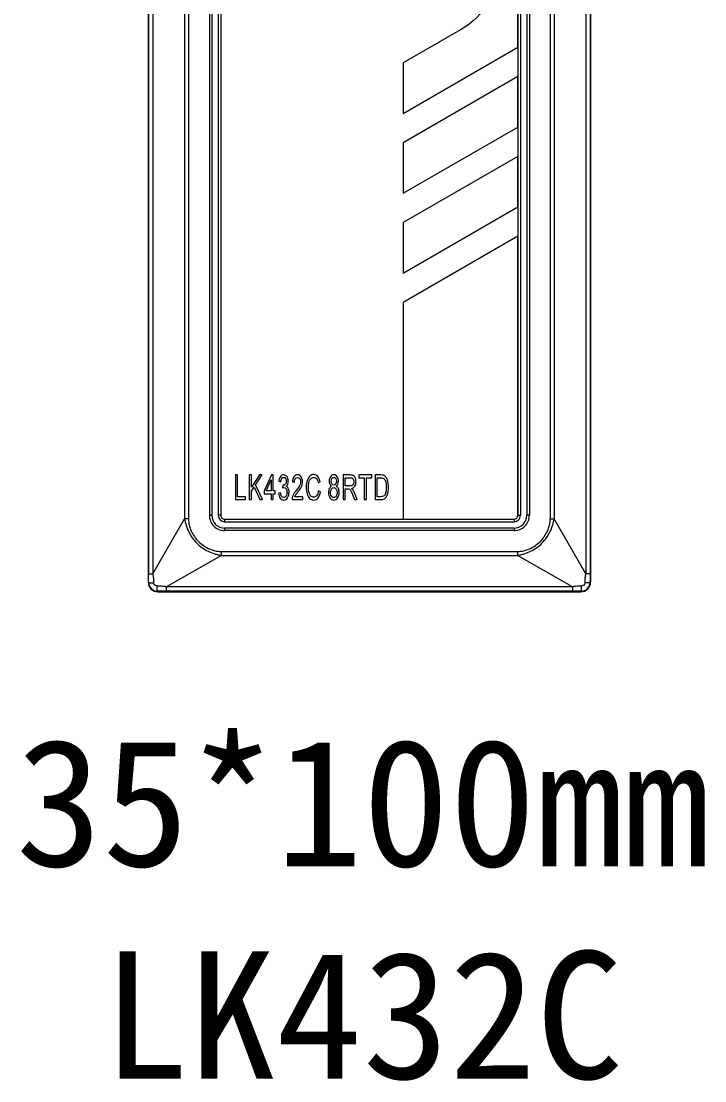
# Model space of a CAD drawing. Header units: millimetres. Extents: x 33157 to 59611, y -29750 to 1750.
# Drawn here: x 53681.2 to 53734.8, y -4055.3 to -3972.1 of the extents above; entities that cross this region are included whole.
import ezdxf

# ---------------------------------------------------------------- set-up
doc = ezdxf.new("R2010")
doc.units = ezdxf.units.MM
doc.layers.get('0').update_dxf_attribs({"lineweight": 18})
doc.layers.add('细实线', color=7, linetype='Continuous', lineweight=20)
doc.styles.add('WMF-宋体0', font='')
doc.styles.get('WMF-宋体0').set_extended_font_data('宋体')

msp = doc.modelspace()

# ---------------------------------------------------------------- linework, layer by layer
at = {"lineweight": 9}
for p, q in [((53691.143, -3917.66), (53691.143, -4016.16)), ((53725.843, -3917.66), (53725.843, -4016.16)), ((53691.181, -3918.324), (53691.181, -4015.496)), ((53691.523, -3918.324), (53691.523, -4015.496)), ((53725.463, -3918.324), (53725.463, -4015.496)), ((53725.805, -3918.324), (53725.805, -4015.496)), ((53693.989, -3922.641), (53693.989, -4011.179)), ((53694.305, -3922.641), (53694.305, -4011.179)), ((53722.681, -3922.641), (53722.681, -4011.179)), ((53722.997, -3922.641), (53722.997, -4011.179)), ((53695.943, -3922.91), (53695.943, -4010.91)), ((53696.143, -3922.91), (53696.143, -4010.91)), ((53696.643, -3922.91), (53696.643, -4010.91)), ((53696.843, -3922.91), (53696.843, -4010.91)), ((53720.143, -3922.91), (53720.143, -4010.91)), ((53720.343, -3922.91), (53720.343, -4010.91)), ((53720.843, -3922.91), (53720.843, -4010.91)), ((53721.043, -3922.91), (53721.043, -4010.91)), ((53696.143, -4010.91), (53696.143, -4010.91)), ((53696.843, -4010.91), (53696.843, -4010.91)), ((53720.343, -4010.91), (53720.343, -4010.91)), ((53721.043, -4010.91), (53721.043, -4010.91)), ((53693.989, -4011.179), (53693.989, -4011.179)), ((53694.305, -4011.179), (53694.305, -4011.179)), ((53697.143, -4011.21), (53697.143, -4011.21)), ((53697.143, -4011.21), (53697.143, -4011.41)), ((53719.843, -4011.21), (53719.843, -4011.21)), ((53719.843, -4011.21), (53719.843, -4011.21)), ((53719.843, -4011.21), (53719.843, -4011.41)), ((53719.843, -4011.21), (53719.843, -4011.21)), ((53719.843, -4011.41), (53719.843, -4011.41)), ((53722.997, -4011.179), (53722.997, -4011.179)), ((53697.143, -4011.91), (53697.143, -4011.91)), ((53697.143, -4011.91), (53697.143, -4012.11)), ((53719.843, -4011.91), (53719.843, -4011.91)), ((53719.843, -4011.91), (53719.843, -4011.91)), ((53719.843, -4011.91), (53719.843, -4012.11)), ((53719.843, -4012.11), (53719.843, -4012.11)), ((53696.874, -4013.748), (53696.874, -4013.748)), ((53696.874, -4013.748), (53696.874, -4014.064)), ((53696.874, -4014.064), (53696.874, -4014.064)), ((53720.112, -4013.748), (53720.112, -4013.748)), ((53720.112, -4013.748), (53720.112, -4013.748)), ((53720.112, -4013.748), (53720.112, -4014.064)), ((53720.112, -4014.064), (53720.112, -4014.064)), ((53691.523, -4015.496), (53691.523, -4015.496)), ((53725.805, -4015.496), (53725.805, -4015.496)), ((53691.18, -4016.16), (53691.18, -4016.16)), ((53692.557, -4016.53), (53692.557, -4016.53)), ((53692.557, -4016.53), (53692.557, -4016.872)), ((53724.429, -4016.53), (53724.429, -4016.53)), ((53724.429, -4016.53), (53724.429, -4016.53)), ((53724.429, -4016.53), (53724.429, -4016.872)), ((53725.843, -4016.16), (53725.843, -4016.16)), ((53691.893, -4016.873), (53691.893, -4016.873)), ((53691.893, -4016.873), (53691.893, -4016.91)), ((53724.429, -4016.872), (53724.429, -4016.872)), ((53725.093, -4016.873), (53725.093, -4016.873)), ((53725.093, -4016.873), (53725.093, -4016.91)), ((53725.093, -4016.91), (53725.093, -4016.91))]:
    msp.add_line(p, q, dxfattribs=at)
for points, knots in [([(53718.643, -3922.61), (53718.643, -3922.61), (53719.843, -3922.61), (53719.843, -3922.61), (53720.008, -3922.61), (53720.143, -3922.745), (53720.143, -3922.91), (53720.143, -3922.91), (53720.143, -3974.167), (53720.143, -3974.167), (53720.143, -3974.167), (53711.143, -3979.363), (53711.143, -3979.363), (53711.143, -3979.363), (53711.143, -3975.406), (53711.143, -3975.406), (53711.143, -3975.406), (53715.643, -3972.808), (53715.643, -3972.808), (53717.551, -3971.706), (53718.643, -3969.815), (53718.643, -3967.612), (53718.643, -3967.612), (53718.643, -3922.61), (53718.643, -3922.61)], [0, 0, 0, 0, 144512.040346, 144512.040346, 144512.040346, 289024.080692, 289024.080692, 289024.080692, 433536.121038, 433536.121038, 433536.121038, 578048.161383, 578048.161383, 578048.161383, 722560.201729, 722560.201729, 722560.201729, 867072.242075, 867072.242075, 867072.242075, 1011584.282421, 1011584.282421, 1011584.282421, 1156096.322767, 1156096.322767, 1156096.322767, 1156096.322767]), ([(53720.143, -3976.477), (53720.143, -3976.477), (53720.143, -3980.434), (53720.143, -3980.434), (53720.143, -3980.434), (53711.143, -3985.63), (53711.143, -3985.63), (53711.143, -3985.63), (53711.143, -3981.673), (53711.143, -3981.673), (53711.143, -3981.673), (53720.143, -3976.477), (53720.143, -3976.477)], [0, 0, 0, 0, 154449.085211, 154449.085211, 154449.085211, 308898.170421, 308898.170421, 308898.170421, 463347.255632, 463347.255632, 463347.255632, 617796.340843, 617796.340843, 617796.340843, 617796.340843]), ([(53720.143, -3982.744), (53720.143, -3982.744), (53720.143, -3986.701), (53720.143, -3986.701), (53720.143, -3986.701), (53711.143, -3991.898), (53711.143, -3991.898), (53711.143, -3991.898), (53711.143, -3987.94), (53711.143, -3987.94), (53711.143, -3987.94), (53720.143, -3982.744), (53720.143, -3982.744)], [0, 0, 0, 0, 154458.626428, 154458.626428, 154458.626428, 308917.252857, 308917.252857, 308917.252857, 463375.879285, 463375.879285, 463375.879285, 617834.505714, 617834.505714, 617834.505714, 617834.505714]), ([(53720.143, -3989.011), (53720.143, -3989.011), (53720.143, -4010.91), (53720.143, -4010.91), (53720.143, -4011.075), (53720.008, -4011.21), (53719.843, -4011.21), (53719.843, -4011.21), (53711.143, -4011.21), (53711.143, -4011.21), (53711.143, -4011.21), (53711.143, -3994.207), (53711.143, -3994.207), (53711.143, -3994.207), (53720.143, -3989.011), (53720.143, -3989.011)], [0, 0, 0, 0, 150108.656913, 150108.656913, 150108.656913, 300217.313827, 300217.313827, 300217.313827, 450325.97074, 450325.97074, 450325.97074, 600434.627654, 600434.627654, 600434.627654, 750543.284567, 750543.284567, 750543.284567, 750543.284567]), ([(53708.949, -4009.678), (53708.949, -4009.678), (53708.949, -4007.743), (53708.949, -4007.743), (53708.949, -4007.743), (53709.384, -4007.743), (53709.384, -4007.743), (53709.482, -4007.743), (53709.557, -4007.752), (53709.609, -4007.77), (53709.681, -4007.796), (53709.743, -4007.842), (53709.794, -4007.909), (53709.861, -4007.995), (53709.911, -4008.105), (53709.943, -4008.239), (53709.977, -4008.374), (53709.993, -4008.527), (53709.993, -4008.7), (53709.993, -4008.847), (53709.982, -4008.977), (53709.96, -4009.09), (53709.937, -4009.204), (53709.908, -4009.298), (53709.874, -4009.372), (53709.838, -4009.447), (53709.8, -4009.505), (53709.758, -4009.547), (53709.717, -4009.59), (53709.667, -4009.623), (53709.608, -4009.645), (53709.549, -4009.667), (53709.481, -4009.678), (53709.405, -4009.678), (53709.405, -4009.678), (53708.949, -4009.678), (53708.949, -4009.678)], [0, 0, 0, 0, 141326.33455, 141326.33455, 141326.33455, 282652.669099, 282652.669099, 282652.669099, 423979.003649, 423979.003649, 423979.003649, 565305.338199, 565305.338199, 565305.338199, 706631.672748, 706631.672748, 706631.672748, 847958.007298, 847958.007298, 847958.007298, 989284.341848, 989284.341848, 989284.341848, 1130610.676397, 1130610.676397, 1130610.676397, 1271937.010947, 1271937.010947, 1271937.010947, 1413263.345497, 1413263.345497, 1413263.345497, 1554589.680046, 1554589.680046, 1554589.680046, 1695916.014596, 1695916.014596, 1695916.014596, 1695916.014596]), ([(53697.993, -4009.678), (53697.993, -4009.678), (53697.993, -4007.743), (53697.993, -4007.743), (53697.993, -4007.743), (53698.161, -4007.743), (53698.161, -4007.743), (53698.161, -4007.743), (53698.161, -4009.451), (53698.161, -4009.451), (53698.161, -4009.451), (53698.781, -4009.451), (53698.781, -4009.451), (53698.781, -4009.451), (53698.781, -4009.678), (53698.781, -4009.678), (53698.781, -4009.678), (53697.993, -4009.678), (53697.993, -4009.678)], [0, 0, 0, 0, 147875.561015, 147875.561015, 147875.561015, 295751.12203, 295751.12203, 295751.12203, 443626.683044, 443626.683044, 443626.683044, 591502.244059, 591502.244059, 591502.244059, 739377.805074, 739377.805074, 739377.805074, 887253.366089, 887253.366089, 887253.366089, 887253.366089]), ([(53699.072, -4009.678), (53699.072, -4009.678), (53699.072, -4007.743), (53699.072, -4007.743), (53699.072, -4007.743), (53699.24, -4007.743), (53699.24, -4007.743), (53699.24, -4007.743), (53699.24, -4008.702), (53699.24, -4008.702), (53699.24, -4008.702), (53699.867, -4007.743), (53699.867, -4007.743), (53699.867, -4007.743), (53700.093, -4007.743), (53700.093, -4007.743), (53700.093, -4007.743), (53699.564, -4008.527), (53699.564, -4008.527), (53699.564, -4008.527), (53700.116, -4009.678), (53700.116, -4009.678), (53700.116, -4009.678), (53699.896, -4009.678), (53699.896, -4009.678), (53699.896, -4009.678), (53699.446, -4008.701), (53699.446, -4008.701), (53699.446, -4008.701), (53699.24, -4009.007), (53699.24, -4009.007), (53699.24, -4009.007), (53699.24, -4009.678), (53699.24, -4009.678), (53699.24, -4009.678), (53699.072, -4009.678), (53699.072, -4009.678)], [0, 0, 0, 0, 141299.307476, 141299.307476, 141299.307476, 282598.614952, 282598.614952, 282598.614952, 423897.922428, 423897.922428, 423897.922428, 565197.229904, 565197.229904, 565197.229904, 706496.53738, 706496.53738, 706496.53738, 847795.844856, 847795.844856, 847795.844856, 989095.152332, 989095.152332, 989095.152332, 1130394.459808, 1130394.459808, 1130394.459808, 1271693.767284, 1271693.767284, 1271693.767284, 1412993.07476, 1412993.07476, 1412993.07476, 1554292.382236, 1554292.382236, 1554292.382236, 1695591.689712, 1695591.689712, 1695591.689712, 1695591.689712]), ([(53700.787, -4009.678), (53700.787, -4009.678), (53700.787, -4009.216), (53700.787, -4009.216), (53700.787, -4009.216), (53700.239, -4009.216), (53700.239, -4009.216), (53700.239, -4009.216), (53700.239, -4008.997), (53700.239, -4008.997), (53700.239, -4008.997), (53700.816, -4007.743), (53700.816, -4007.743), (53700.816, -4007.743), (53700.943, -4007.743), (53700.943, -4007.743), (53700.943, -4007.743), (53700.943, -4008.997), (53700.943, -4008.997), (53700.943, -4008.997), (53701.114, -4008.997), (53701.114, -4008.997), (53701.114, -4008.997), (53701.114, -4009.216), (53701.114, -4009.216), (53701.114, -4009.216), (53700.943, -4009.216), (53700.943, -4009.216), (53700.943, -4009.216), (53700.943, -4009.678), (53700.943, -4009.678), (53700.943, -4009.678), (53700.787, -4009.678), (53700.787, -4009.678)], [0, 0, 0, 0, 141716.477889, 141716.477889, 141716.477889, 283432.955779, 283432.955779, 283432.955779, 425149.433668, 425149.433668, 425149.433668, 566865.911557, 566865.911557, 566865.911557, 708582.389447, 708582.389447, 708582.389447, 850298.867336, 850298.867336, 850298.867336, 992015.345225, 992015.345225, 992015.345225, 1133731.823114, 1133731.823114, 1133731.823114, 1275448.301004, 1275448.301004, 1275448.301004, 1417164.778893, 1417164.778893, 1417164.778893, 1558881.256782, 1558881.256782, 1558881.256782, 1558881.256782]), ([(53700.787, -4008.997), (53700.787, -4008.997), (53700.787, -4008.126), (53700.787, -4008.126), (53700.787, -4008.126), (53700.391, -4008.997), (53700.391, -4008.997), (53700.391, -4008.997), (53700.787, -4008.997), (53700.787, -4008.997)], [0, 0, 0, 0, 160355.163832, 160355.163832, 160355.163832, 320710.327664, 320710.327664, 320710.327664, 481065.491497, 481065.491497, 481065.491497, 481065.491497]), ([(53701.371, -4009.164), (53701.371, -4009.164), (53701.526, -4009.132), (53701.526, -4009.132), (53701.544, -4009.267), (53701.574, -4009.364), (53701.617, -4009.424), (53701.659, -4009.483), (53701.712, -4009.513), (53701.774, -4009.513), (53701.847, -4009.513), (53701.909, -4009.474), (53701.959, -4009.397), (53702.009, -4009.319), (53702.034, -4009.223), (53702.034, -4009.109), (53702.034, -4009), (53702.011, -4008.91), (53701.964, -4008.838), (53701.918, -4008.768), (53701.859, -4008.732), (53701.787, -4008.732), (53701.757, -4008.732), (53701.721, -4008.741), (53701.677, -4008.759), (53701.677, -4008.759), (53701.694, -4008.551), (53701.694, -4008.551), (53701.705, -4008.552), (53701.713, -4008.553), (53701.719, -4008.553), (53701.786, -4008.553), (53701.845, -4008.527), (53701.898, -4008.474), (53701.951, -4008.421), (53701.978, -4008.34), (53701.978, -4008.231), (53701.978, -4008.144), (53701.958, -4008.072), (53701.92, -4008.015), (53701.881, -4007.957), (53701.831, -4007.929), (53701.771, -4007.929), (53701.71, -4007.929), (53701.66, -4007.958), (53701.62, -4008.017), (53701.579, -4008.075), (53701.553, -4008.163), (53701.542, -4008.28), (53701.542, -4008.28), (53701.387, -4008.237), (53701.387, -4008.237), (53701.406, -4008.078), (53701.449, -4007.954), (53701.516, -4007.866), (53701.583, -4007.778), (53701.667, -4007.734), (53701.767, -4007.734), (53701.836, -4007.734), (53701.899, -4007.757), (53701.957, -4007.802), (53702.015, -4007.848), (53702.06, -4007.909), (53702.09, -4007.987), (53702.121, -4008.066), (53702.136, -4008.148), (53702.136, -4008.236), (53702.136, -4008.32), (53702.122, -4008.395), (53702.093, -4008.464), (53702.063, -4008.532), (53702.02, -4008.587), (53701.962, -4008.627), (53702.037, -4008.653), (53702.095, -4008.708), (53702.136, -4008.792), (53702.178, -4008.875), (53702.198, -4008.979), (53702.198, -4009.104), (53702.198, -4009.273), (53702.158, -4009.416), (53702.078, -4009.534), (53701.997, -4009.652), (53701.895, -4009.71), (53701.772, -4009.71), (53701.662, -4009.71), (53701.57, -4009.659), (53701.496, -4009.558), (53701.423, -4009.456), (53701.381, -4009.325), (53701.371, -4009.164)], [0, 0, 0, 0, 137360.581406, 137360.581406, 137360.581406, 274721.162813, 274721.162813, 274721.162813, 412081.744219, 412081.744219, 412081.744219, 549442.325625, 549442.325625, 549442.325625, 686802.907032, 686802.907032, 686802.907032, 824163.488438, 824163.488438, 824163.488438, 961524.069845, 961524.069845, 961524.069845, 1098884.651251, 1098884.651251, 1098884.651251, 1236245.232657, 1236245.232657, 1236245.232657, 1373605.814064, 1373605.814064, 1373605.814064, 1510966.39547, 1510966.39547, 1510966.39547, 1648326.976876, 1648326.976876, 1648326.976876, 1785687.558283, 1785687.558283, 1785687.558283, 1923048.139689, 1923048.139689, 1923048.139689, 2060408.721096, 2060408.721096, 2060408.721096, 2197769.302502, 2197769.302502, 2197769.302502, 2335129.883908, 2335129.883908, 2335129.883908, 2472490.465315, 2472490.465315, 2472490.465315, 2609851.046721, 2609851.046721, 2609851.046721, 2747211.628127, 2747211.628127, 2747211.628127, 2884572.209534, 2884572.209534, 2884572.209534, 3021932.79094, 3021932.79094, 3021932.79094, 3159293.372346, 3159293.372346, 3159293.372346, 3296653.953753, 3296653.953753, 3296653.953753, 3434014.535159, 3434014.535159, 3434014.535159, 3571375.116566, 3571375.116566, 3571375.116566, 3708735.697972, 3708735.697972, 3708735.697972, 3846096.279378, 3846096.279378, 3846096.279378, 3983456.860785, 3983456.860785, 3983456.860785, 4120817.442191, 4120817.442191, 4120817.442191, 4120817.442191]), ([(53703.263, -4009.451), (53703.263, -4009.451), (53703.263, -4009.678), (53703.263, -4009.678), (53703.263, -4009.678), (53702.427, -4009.678), (53702.427, -4009.678), (53702.426, -4009.62), (53702.432, -4009.565), (53702.445, -4009.512), (53702.467, -4009.425), (53702.501, -4009.339), (53702.548, -4009.255), (53702.596, -4009.171), (53702.663, -4009.074), (53702.751, -4008.963), (53702.888, -4008.791), (53702.981, -4008.654), (53703.029, -4008.553), (53703.078, -4008.452), (53703.103, -4008.357), (53703.103, -4008.267), (53703.103, -4008.173), (53703.08, -4008.093), (53703.036, -4008.029), (53702.992, -4007.964), (53702.935, -4007.932), (53702.864, -4007.932), (53702.789, -4007.932), (53702.729, -4007.966), (53702.684, -4008.034), (53702.639, -4008.102), (53702.616, -4008.197), (53702.616, -4008.318), (53702.616, -4008.318), (53702.457, -4008.294), (53702.457, -4008.294), (53702.468, -4008.112), (53702.509, -4007.973), (53702.58, -4007.878), (53702.652, -4007.782), (53702.747, -4007.734), (53702.867, -4007.734), (53702.988, -4007.734), (53703.085, -4007.786), (53703.155, -4007.889), (53703.226, -4007.992), (53703.261, -4008.12), (53703.261, -4008.272), (53703.261, -4008.35), (53703.251, -4008.426), (53703.23, -4008.501), (53703.209, -4008.576), (53703.175, -4008.655), (53703.127, -4008.738), (53703.079, -4008.82), (53702.999, -4008.934), (53702.888, -4009.078), (53702.795, -4009.198), (53702.735, -4009.279), (53702.709, -4009.322), (53702.682, -4009.365), (53702.66, -4009.407), (53702.643, -4009.451), (53702.643, -4009.451), (53703.263, -4009.451), (53703.263, -4009.451)], [0, 0, 0, 0, 138319.502791, 138319.502791, 138319.502791, 276639.005582, 276639.005582, 276639.005582, 414958.508373, 414958.508373, 414958.508373, 553278.011164, 553278.011164, 553278.011164, 691597.513955, 691597.513955, 691597.513955, 829917.016746, 829917.016746, 829917.016746, 968236.519537, 968236.519537, 968236.519537, 1106556.022328, 1106556.022328, 1106556.022328, 1244875.525119, 1244875.525119, 1244875.525119, 1383195.02791, 1383195.02791, 1383195.02791, 1521514.530701, 1521514.530701, 1521514.530701, 1659834.033492, 1659834.033492, 1659834.033492, 1798153.536283, 1798153.536283, 1798153.536283, 1936473.039074, 1936473.039074, 1936473.039074, 2074792.541865, 2074792.541865, 2074792.541865, 2213112.044656, 2213112.044656, 2213112.044656, 2351431.547447, 2351431.547447, 2351431.547447, 2489751.050238, 2489751.050238, 2489751.050238, 2628070.553029, 2628070.553029, 2628070.553029, 2766390.05582, 2766390.05582, 2766390.05582, 2904709.558611, 2904709.558611, 2904709.558611, 3043029.061402, 3043029.061402, 3043029.061402, 3043029.061402]), ([(53704.49, -4008.999), (53704.49, -4008.999), (53704.658, -4009.064), (53704.658, -4009.064), (53704.623, -4009.274), (53704.56, -4009.434), (53704.469, -4009.544), (53704.378, -4009.655), (53704.267, -4009.71), (53704.136, -4009.71), (53704, -4009.71), (53703.889, -4009.668), (53703.804, -4009.583), (53703.719, -4009.498), (53703.654, -4009.375), (53703.61, -4009.214), (53703.565, -4009.053), (53703.543, -4008.88), (53703.543, -4008.696), (53703.543, -4008.494), (53703.568, -4008.319), (53703.618, -4008.169), (53703.669, -4008.019), (53703.74, -4007.905), (53703.833, -4007.827), (53703.925, -4007.749), (53704.027, -4007.71), (53704.138, -4007.71), (53704.265, -4007.71), (53704.371, -4007.759), (53704.457, -4007.858), (53704.543, -4007.957), (53704.603, -4008.095), (53704.637, -4008.273), (53704.637, -4008.273), (53704.473, -4008.333), (53704.473, -4008.333), (53704.443, -4008.192), (53704.401, -4008.089), (53704.345, -4008.025), (53704.29, -4007.961), (53704.22, -4007.929), (53704.135, -4007.929), (53704.039, -4007.929), (53703.957, -4007.965), (53703.893, -4008.036), (53703.828, -4008.107), (53703.782, -4008.203), (53703.756, -4008.323), (53703.729, -4008.443), (53703.716, -4008.567), (53703.716, -4008.694), (53703.716, -4008.859), (53703.731, -4009.002), (53703.763, -4009.125), (53703.794, -4009.248), (53703.842, -4009.339), (53703.908, -4009.4), (53703.974, -4009.461), (53704.045, -4009.491), (53704.122, -4009.491), (53704.215, -4009.491), (53704.294, -4009.45), (53704.359, -4009.367), (53704.423, -4009.284), (53704.467, -4009.162), (53704.49, -4008.999)], [0, 0, 0, 0, 138322.158815, 138322.158815, 138322.158815, 276644.317631, 276644.317631, 276644.317631, 414966.476446, 414966.476446, 414966.476446, 553288.635261, 553288.635261, 553288.635261, 691610.794076, 691610.794076, 691610.794076, 829932.952892, 829932.952892, 829932.952892, 968255.111707, 968255.111707, 968255.111707, 1106577.270522, 1106577.270522, 1106577.270522, 1244899.429338, 1244899.429338, 1244899.429338, 1383221.588153, 1383221.588153, 1383221.588153, 1521543.746968, 1521543.746968, 1521543.746968, 1659865.905784, 1659865.905784, 1659865.905784, 1798188.064599, 1798188.064599, 1798188.064599, 1936510.223414, 1936510.223414, 1936510.223414, 2074832.382229, 2074832.382229, 2074832.382229, 2213154.541045, 2213154.541045, 2213154.541045, 2351476.69986, 2351476.69986, 2351476.69986, 2489798.858675, 2489798.858675, 2489798.858675, 2628121.017491, 2628121.017491, 2628121.017491, 2766443.176306, 2766443.176306, 2766443.176306, 2904765.335121, 2904765.335121, 2904765.335121, 3043087.493937, 3043087.493937, 3043087.493937, 3043087.493937]), ([(53705.532, -4008.629), (53705.467, -4008.593), (53705.42, -4008.541), (53705.389, -4008.474), (53705.358, -4008.407), (53705.342, -4008.327), (53705.342, -4008.234), (53705.342, -4008.093), (53705.375, -4007.975), (53705.441, -4007.879), (53705.507, -4007.783), (53705.595, -4007.734), (53705.704, -4007.734), (53705.814, -4007.734), (53705.903, -4007.784), (53705.97, -4007.882), (53706.037, -4007.98), (53706.071, -4008.099), (53706.071, -4008.24), (53706.071, -4008.33), (53706.055, -4008.408), (53706.025, -4008.475), (53705.994, -4008.541), (53705.948, -4008.593), (53705.885, -4008.629), (53705.962, -4008.667), (53706.021, -4008.729), (53706.061, -4008.816), (53706.101, -4008.902), (53706.122, -4009.005), (53706.122, -4009.125), (53706.122, -4009.29), (53706.084, -4009.429), (53706.007, -4009.541), (53705.931, -4009.654), (53705.831, -4009.71), (53705.706, -4009.71), (53705.582, -4009.71), (53705.482, -4009.654), (53705.405, -4009.541), (53705.329, -4009.428), (53705.291, -4009.287), (53705.291, -4009.118), (53705.291, -4008.992), (53705.312, -4008.887), (53705.354, -4008.802), (53705.395, -4008.717), (53705.455, -4008.659), (53705.532, -4008.629)], [0, 0, 0, 0, 139673.654091, 139673.654091, 139673.654091, 279347.308181, 279347.308181, 279347.308181, 419020.962272, 419020.962272, 419020.962272, 558694.616362, 558694.616362, 558694.616362, 698368.270453, 698368.270453, 698368.270453, 838041.924544, 838041.924544, 838041.924544, 977715.578634, 977715.578634, 977715.578634, 1117389.232725, 1117389.232725, 1117389.232725, 1257062.886815, 1257062.886815, 1257062.886815, 1396736.540906, 1396736.540906, 1396736.540906, 1536410.194997, 1536410.194997, 1536410.194997, 1676083.849087, 1676083.849087, 1676083.849087, 1815757.503178, 1815757.503178, 1815757.503178, 1955431.157268, 1955431.157268, 1955431.157268, 2095104.811359, 2095104.811359, 2095104.811359, 2234778.465449, 2234778.465449, 2234778.465449, 2234778.465449]), ([(53705.501, -4008.225), (53705.501, -4008.317), (53705.52, -4008.392), (53705.558, -4008.45), (53705.596, -4008.508), (53705.646, -4008.537), (53705.708, -4008.537), (53705.768, -4008.537), (53705.817, -4008.508), (53705.855, -4008.451), (53705.893, -4008.393), (53705.912, -4008.322), (53705.912, -4008.239), (53705.912, -4008.151), (53705.892, -4008.078), (53705.853, -4008.018), (53705.815, -4007.959), (53705.765, -4007.929), (53705.706, -4007.929), (53705.647, -4007.929), (53705.598, -4007.958), (53705.559, -4008.016), (53705.52, -4008.075), (53705.501, -4008.144), (53705.501, -4008.225)], [0, 0, 0, 0, 144608.157926, 144608.157926, 144608.157926, 289216.315852, 289216.315852, 289216.315852, 433824.473777, 433824.473777, 433824.473777, 578432.631703, 578432.631703, 578432.631703, 723040.789629, 723040.789629, 723040.789629, 867648.947555, 867648.947555, 867648.947555, 1012257.10548, 1012257.10548, 1012257.10548, 1156865.263406, 1156865.263406, 1156865.263406, 1156865.263406]), ([(53706.437, -4009.678), (53706.437, -4009.678), (53706.437, -4007.743), (53706.437, -4007.743), (53706.437, -4007.743), (53706.997, -4007.743), (53706.997, -4007.743), (53707.109, -4007.743), (53707.195, -4007.76), (53707.253, -4007.795), (53707.312, -4007.83), (53707.359, -4007.891), (53707.394, -4007.979), (53707.429, -4008.066), (53707.446, -4008.164), (53707.446, -4008.27), (53707.446, -4008.407), (53707.417, -4008.523), (53707.359, -4008.617), (53707.301, -4008.711), (53707.212, -4008.771), (53707.09, -4008.797), (53707.135, -4008.829), (53707.168, -4008.861), (53707.191, -4008.893), (53707.24, -4008.961), (53707.286, -4009.047), (53707.329, -4009.151), (53707.329, -4009.151), (53707.548, -4009.678), (53707.548, -4009.678), (53707.548, -4009.678), (53707.339, -4009.678), (53707.339, -4009.678), (53707.339, -4009.678), (53707.172, -4009.275), (53707.172, -4009.275), (53707.124, -4009.158), (53707.083, -4009.07), (53707.052, -4009.008), (53707.02, -4008.946), (53706.992, -4008.903), (53706.967, -4008.879), (53706.942, -4008.854), (53706.917, -4008.837), (53706.891, -4008.827), (53706.872, -4008.821), (53706.841, -4008.818), (53706.798, -4008.818), (53706.798, -4008.818), (53706.605, -4008.818), (53706.605, -4008.818), (53706.605, -4008.818), (53706.605, -4009.678), (53706.605, -4009.678), (53706.605, -4009.678), (53706.437, -4009.678), (53706.437, -4009.678)], [0, 0, 0, 0, 138787.577983, 138787.577983, 138787.577983, 277575.155967, 277575.155967, 277575.155967, 416362.73395, 416362.73395, 416362.73395, 555150.311934, 555150.311934, 555150.311934, 693937.889917, 693937.889917, 693937.889917, 832725.4679, 832725.4679, 832725.4679, 971513.045884, 971513.045884, 971513.045884, 1110300.623867, 1110300.623867, 1110300.623867, 1249088.201851, 1249088.201851, 1249088.201851, 1387875.779834, 1387875.779834, 1387875.779834, 1526663.357818, 1526663.357818, 1526663.357818, 1665450.935801, 1665450.935801, 1665450.935801, 1804238.513784, 1804238.513784, 1804238.513784, 1943026.091768, 1943026.091768, 1943026.091768, 2081813.669751, 2081813.669751, 2081813.669751, 2220601.247735, 2220601.247735, 2220601.247735, 2359388.825718, 2359388.825718, 2359388.825718, 2498176.403701, 2498176.403701, 2498176.403701, 2636963.981685, 2636963.981685, 2636963.981685, 2636963.981685]), ([(53706.605, -4008.597), (53706.605, -4008.597), (53706.963, -4008.597), (53706.963, -4008.597), (53707.04, -4008.597), (53707.099, -4008.584), (53707.142, -4008.56), (53707.185, -4008.536), (53707.217, -4008.498), (53707.24, -4008.444), (53707.262, -4008.391), (53707.273, -4008.333), (53707.273, -4008.27), (53707.273, -4008.179), (53707.252, -4008.103), (53707.208, -4008.044), (53707.165, -4007.985), (53707.097, -4007.956), (53707.004, -4007.956), (53707.004, -4007.956), (53706.605, -4007.956), (53706.605, -4007.956), (53706.605, -4007.956), (53706.605, -4008.597), (53706.605, -4008.597)], [0, 0, 0, 0, 144611.648563, 144611.648563, 144611.648563, 289223.297126, 289223.297126, 289223.297126, 433834.945689, 433834.945689, 433834.945689, 578446.594252, 578446.594252, 578446.594252, 723058.242815, 723058.242815, 723058.242815, 867669.891378, 867669.891378, 867669.891378, 1012281.539941, 1012281.539941, 1012281.539941, 1156893.188504, 1156893.188504, 1156893.188504, 1156893.188504]), ([(53708.095, -4009.678), (53708.095, -4009.678), (53708.095, -4007.97), (53708.095, -4007.97), (53708.095, -4007.97), (53707.678, -4007.97), (53707.678, -4007.97), (53707.678, -4007.97), (53707.678, -4007.743), (53707.678, -4007.743), (53707.678, -4007.743), (53708.678, -4007.743), (53708.678, -4007.743), (53708.678, -4007.743), (53708.678, -4007.97), (53708.678, -4007.97), (53708.678, -4007.97), (53708.262, -4007.97), (53708.262, -4007.97), (53708.262, -4007.97), (53708.262, -4009.678), (53708.262, -4009.678), (53708.262, -4009.678), (53708.095, -4009.678), (53708.095, -4009.678)], [0, 0, 0, 0, 144611.745168, 144611.745168, 144611.745168, 289223.490337, 289223.490337, 289223.490337, 433835.235505, 433835.235505, 433835.235505, 578446.980674, 578446.980674, 578446.980674, 723058.725842, 723058.725842, 723058.725842, 867670.47101, 867670.47101, 867670.47101, 1012282.216179, 1012282.216179, 1012282.216179, 1156893.961347, 1156893.961347, 1156893.961347, 1156893.961347]), ([(53709.117, -4009.451), (53709.117, -4009.451), (53709.386, -4009.451), (53709.386, -4009.451), (53709.469, -4009.451), (53709.534, -4009.439), (53709.582, -4009.415), (53709.629, -4009.391), (53709.667, -4009.358), (53709.695, -4009.315), (53709.734, -4009.254), (53709.765, -4009.172), (53709.787, -4009.069), (53709.809, -4008.966), (53709.82, -4008.842), (53709.82, -4008.696), (53709.82, -4008.493), (53709.799, -4008.337), (53709.755, -4008.228), (53709.712, -4008.119), (53709.66, -4008.046), (53709.598, -4008.009), (53709.553, -4007.983), (53709.481, -4007.97), (53709.381, -4007.97), (53709.381, -4007.97), (53709.117, -4007.97), (53709.117, -4007.97), (53709.117, -4007.97), (53709.117, -4009.451), (53709.117, -4009.451)], [0, 0, 0, 0, 142644.998397, 142644.998397, 142644.998397, 285289.996793, 285289.996793, 285289.996793, 427934.99519, 427934.99519, 427934.99519, 570579.993586, 570579.993586, 570579.993586, 713224.991983, 713224.991983, 713224.991983, 855869.990379, 855869.990379, 855869.990379, 998514.988776, 998514.988776, 998514.988776, 1141159.987172, 1141159.987172, 1141159.987172, 1283804.985569, 1283804.985569, 1283804.985569, 1426449.983965, 1426449.983965, 1426449.983965, 1426449.983965]), ([(53705.45, -4009.12), (53705.45, -4009.188), (53705.46, -4009.253), (53705.481, -4009.316), (53705.501, -4009.379), (53705.532, -4009.429), (53705.574, -4009.463), (53705.616, -4009.498), (53705.66, -4009.515), (53705.708, -4009.515), (53705.782, -4009.515), (53705.843, -4009.479), (53705.891, -4009.406), (53705.939, -4009.333), (53705.963, -4009.24), (53705.963, -4009.128), (53705.963, -4009.013), (53705.938, -4008.919), (53705.889, -4008.844), (53705.84, -4008.769), (53705.778, -4008.732), (53705.703, -4008.732), (53705.629, -4008.732), (53705.569, -4008.769), (53705.521, -4008.843), (53705.473, -4008.916), (53705.45, -4009.009), (53705.45, -4009.12)], [0, 0, 0, 0, 143285.126368, 143285.126368, 143285.126368, 286570.252737, 286570.252737, 286570.252737, 429855.379105, 429855.379105, 429855.379105, 573140.505473, 573140.505473, 573140.505473, 716425.631841, 716425.631841, 716425.631841, 859710.75821, 859710.75821, 859710.75821, 1002995.884578, 1002995.884578, 1002995.884578, 1146281.010946, 1146281.010946, 1146281.010946, 1289566.137314, 1289566.137314, 1289566.137314, 1289566.137314])]:
    msp.add_open_spline(points, degree=3, knots=knots)
for points in [[(53695.943, -4010.91), (53695.943, -4010.91), (53696.143, -4010.91), (53696.143, -4010.91)], [(53696.843, -4010.91), (53696.843, -4010.91), (53696.643, -4010.91), (53696.643, -4010.91)], [(53720.143, -4010.91), (53720.143, -4010.91), (53720.343, -4010.91), (53720.343, -4010.91)], [(53721.043, -4010.91), (53721.043, -4010.91), (53720.843, -4010.91), (53720.843, -4010.91)], [(53691.523, -4015.496), (53691.523, -4015.496), (53693.989, -4011.179), (53693.989, -4011.179)], [(53694.305, -4011.179), (53694.305, -4011.179), (53693.989, -4011.179), (53693.989, -4011.179)], [(53697.143, -4011.21), (53697.143, -4011.21), (53719.843, -4011.21), (53719.843, -4011.21)], [(53697.143, -4011.21), (53697.143, -4011.21), (53719.843, -4011.21), (53719.843, -4011.21)], [(53697.143, -4011.41), (53697.143, -4011.41), (53719.843, -4011.41), (53719.843, -4011.41)], [(53722.681, -4011.179), (53722.681, -4011.179), (53722.997, -4011.179), (53722.997, -4011.179)], [(53725.463, -4015.496), (53725.463, -4015.496), (53722.997, -4011.179), (53722.997, -4011.179)], [(53719.843, -4011.91), (53719.843, -4011.91), (53697.143, -4011.91), (53697.143, -4011.91)], [(53719.843, -4012.11), (53719.843, -4012.11), (53697.143, -4012.11), (53697.143, -4012.11)], [(53692.557, -4016.53), (53692.557, -4016.53), (53696.874, -4014.064), (53696.874, -4014.064)], [(53696.874, -4013.748), (53696.874, -4013.748), (53720.112, -4013.748), (53720.112, -4013.748)], [(53696.874, -4014.064), (53696.874, -4014.064), (53720.112, -4014.064), (53720.112, -4014.064)], [(53724.429, -4016.53), (53724.429, -4016.53), (53720.112, -4014.064), (53720.112, -4014.064)], [(53691.181, -4015.496), (53691.181, -4015.496), (53691.523, -4015.496), (53691.523, -4015.496)], [(53691.18, -4016.16), (53691.18, -4015.938), (53691.181, -4015.717), (53691.181, -4015.496)], [(53725.805, -4015.496), (53725.805, -4015.496), (53725.463, -4015.496), (53725.463, -4015.496)], [(53725.805, -4015.496), (53725.805, -4015.717), (53725.806, -4015.938), (53725.806, -4016.16)], [(53691.18, -4016.16), (53691.18, -4016.16), (53691.143, -4016.16), (53691.143, -4016.16)], [(53724.429, -4016.53), (53724.429, -4016.53), (53692.557, -4016.53), (53692.557, -4016.53)], [(53725.806, -4016.16), (53725.806, -4016.16), (53725.843, -4016.16), (53725.843, -4016.16)], [(53691.893, -4016.91), (53691.893, -4016.91), (53725.093, -4016.91), (53725.093, -4016.91)], [(53692.557, -4016.872), (53692.336, -4016.872), (53692.114, -4016.872), (53691.893, -4016.873)], [(53724.429, -4016.872), (53724.429, -4016.872), (53692.557, -4016.872), (53692.557, -4016.872)], [(53725.093, -4016.873), (53724.872, -4016.872), (53724.65, -4016.872), (53724.429, -4016.872)]]:
    msp.add_open_spline(points, degree=3, dxfattribs=at)
for points, knots in [([(53695.943, -4010.91), (53695.943, -4011.228), (53696.069, -4011.533), (53696.294, -4011.758), (53696.52, -4011.983), (53696.825, -4012.11), (53697.143, -4012.11)], [0, 0, 0, 0, 174186.284887, 174186.284887, 174186.284887, 348372.569773, 348372.569773, 348372.569773, 348372.569773]), ([(53696.143, -4010.91), (53696.143, -4011.175), (53696.248, -4011.429), (53696.436, -4011.617), (53696.623, -4011.805), (53696.878, -4011.91), (53697.143, -4011.91)], [0, 0, 0, 0, 174186.668973, 174186.668973, 174186.668973, 348373.337947, 348373.337947, 348373.337947, 348373.337947]), ([(53696.643, -4010.91), (53696.643, -4011.042), (53696.696, -4011.17), (53696.789, -4011.263), (53696.883, -4011.357), (53697.01, -4011.41), (53697.143, -4011.41)], [0, 0, 0, 0, 174187.629581, 174187.629581, 174187.629581, 348375.259162, 348375.259162, 348375.259162, 348375.259162]), ([(53696.843, -4010.91), (53696.843, -4010.989), (53696.875, -4011.066), (53696.931, -4011.122), (53696.987, -4011.178), (53697.063, -4011.21), (53697.143, -4011.21)], [0, 0, 0, 0, 174188.013828, 174188.013828, 174188.013828, 348376.027656, 348376.027656, 348376.027656, 348376.027656]), ([(53719.843, -4012.11), (53720.161, -4012.11), (53720.466, -4011.983), (53720.692, -4011.758), (53720.917, -4011.533), (53721.043, -4011.228), (53721.043, -4010.91)], [0, 0, 0, 0, 174262.146551, 174262.146551, 174262.146551, 348524.293102, 348524.293102, 348524.293102, 348524.293102]), ([(53719.843, -4011.91), (53720.108, -4011.91), (53720.363, -4011.805), (53720.55, -4011.617), (53720.738, -4011.429), (53720.843, -4011.175), (53720.843, -4010.91)], [0, 0, 0, 0, 174261.67422, 174261.67422, 174261.67422, 348523.34844, 348523.34844, 348523.34844, 348523.34844]), ([(53719.843, -4011.41), (53719.976, -4011.41), (53720.103, -4011.357), (53720.197, -4011.263), (53720.29, -4011.17), (53720.343, -4011.042), (53720.343, -4010.91)], [0, 0, 0, 0, 174260.493498, 174260.493498, 174260.493498, 348520.986996, 348520.986996, 348520.986996, 348520.986996]), ([(53719.843, -4011.21), (53719.923, -4011.21), (53719.999, -4011.178), (53720.055, -4011.122), (53720.111, -4011.066), (53720.143, -4010.989), (53720.143, -4010.91)], [0, 0, 0, 0, 174260.021138, 174260.021138, 174260.021138, 348520.042276, 348520.042276, 348520.042276, 348520.042276]), ([(53693.989, -4011.179), (53694.011, -4011.267), (53694.03, -4011.356), (53694.052, -4011.444), (53694.074, -4011.532), (53694.098, -4011.62), (53694.125, -4011.707), (53694.18, -4011.88), (53694.246, -4012.05), (53694.326, -4012.213), (53694.405, -4012.376), (53694.498, -4012.533), (53694.604, -4012.682), (53694.709, -4012.83), (53694.827, -4012.969), (53694.955, -4013.098), (53695.084, -4013.226), (53695.223, -4013.344), (53695.371, -4013.449), (53695.519, -4013.555), (53695.676, -4013.647), (53695.84, -4013.727), (53696.003, -4013.807), (53696.173, -4013.873), (53696.346, -4013.928), (53696.433, -4013.955), (53696.521, -4013.979), (53696.609, -4014.001), (53696.697, -4014.023), (53696.785, -4014.042), (53696.874, -4014.064)], [0, 0, 0, 0, 142611.593006, 142611.593006, 142611.593006, 285223.186011, 285223.186011, 285223.186011, 427834.779017, 427834.779017, 427834.779017, 570446.372022, 570446.372022, 570446.372022, 713057.965028, 713057.965028, 713057.965028, 855669.558033, 855669.558033, 855669.558033, 998281.151039, 998281.151039, 998281.151039, 1140892.744044, 1140892.744044, 1140892.744044, 1283504.33705, 1283504.33705, 1283504.33705, 1426115.930055, 1426115.930055, 1426115.930055, 1426115.930055]), ([(53694.305, -4011.179), (53694.305, -4011.345), (53694.327, -4011.512), (53694.365, -4011.674), (53694.403, -4011.836), (53694.457, -4011.994), (53694.525, -4012.146), (53694.661, -4012.449), (53694.854, -4012.728), (53695.089, -4012.963), (53695.325, -4013.199), (53695.604, -4013.392), (53695.907, -4013.528), (53696.059, -4013.596), (53696.217, -4013.649), (53696.379, -4013.687), (53696.541, -4013.725), (53696.708, -4013.748), (53696.874, -4013.748)], [0, 0, 0, 0, 147873.921031, 147873.921031, 147873.921031, 295747.842061, 295747.842061, 295747.842061, 443621.763092, 443621.763092, 443621.763092, 591495.684122, 591495.684122, 591495.684122, 739369.605153, 739369.605153, 739369.605153, 887243.526184, 887243.526184, 887243.526184, 887243.526184]), ([(53720.112, -4013.748), (53720.278, -4013.748), (53720.445, -4013.725), (53720.607, -4013.687), (53720.769, -4013.65), (53720.927, -4013.596), (53721.079, -4013.528), (53721.382, -4013.392), (53721.661, -4013.199), (53721.897, -4012.963), (53722.132, -4012.728), (53722.325, -4012.449), (53722.461, -4012.146), (53722.529, -4011.994), (53722.583, -4011.836), (53722.621, -4011.674), (53722.659, -4011.512), (53722.681, -4011.345), (53722.681, -4011.179)], [0, 0, 0, 0, 147944.838215, 147944.838215, 147944.838215, 295889.67643, 295889.67643, 295889.67643, 443834.514645, 443834.514645, 443834.514645, 591779.352861, 591779.352861, 591779.352861, 739724.191076, 739724.191076, 739724.191076, 887669.029291, 887669.029291, 887669.029291, 887669.029291]), ([(53720.112, -4014.064), (53720.2, -4014.042), (53720.289, -4014.023), (53720.377, -4014.001), (53720.465, -4013.979), (53720.553, -4013.955), (53720.64, -4013.928), (53720.813, -4013.873), (53720.983, -4013.807), (53721.146, -4013.727), (53721.31, -4013.647), (53721.467, -4013.555), (53721.615, -4013.449), (53721.763, -4013.344), (53721.902, -4013.226), (53722.031, -4013.098), (53722.159, -4012.969), (53722.277, -4012.83), (53722.382, -4012.682), (53722.488, -4012.533), (53722.581, -4012.376), (53722.66, -4012.213), (53722.74, -4012.05), (53722.806, -4011.88), (53722.861, -4011.707), (53722.888, -4011.62), (53722.912, -4011.532), (53722.934, -4011.444), (53722.956, -4011.356), (53722.975, -4011.267), (53722.997, -4011.179)], [0, 0, 0, 0, 142680.898626, 142680.898626, 142680.898626, 285361.797253, 285361.797253, 285361.797253, 428042.695879, 428042.695879, 428042.695879, 570723.594505, 570723.594505, 570723.594505, 713404.493132, 713404.493132, 713404.493132, 856085.391758, 856085.391758, 856085.391758, 998766.290384, 998766.290384, 998766.290384, 1141447.18901, 1141447.18901, 1141447.18901, 1284128.087637, 1284128.087637, 1284128.087637, 1426808.986263, 1426808.986263, 1426808.986263, 1426808.986263]), ([(53691.6, -4016.215), (53691.597, -4016.155), (53691.594, -4016.095), (53691.59, -4016.035), (53691.586, -4015.974), (53691.582, -4015.914), (53691.578, -4015.854), (53691.573, -4015.794), (53691.567, -4015.734), (53691.56, -4015.673), (53691.553, -4015.613), (53691.544, -4015.552), (53691.523, -4015.496)], [0, 0, 0, 0, 154448.399669, 154448.399669, 154448.399669, 308896.799337, 308896.799337, 308896.799337, 463345.199006, 463345.199006, 463345.199006, 617793.598674, 617793.598674, 617793.598674, 617793.598674]), ([(53725.463, -4015.496), (53725.452, -4015.524), (53725.445, -4015.553), (53725.44, -4015.583), (53725.434, -4015.613), (53725.43, -4015.643), (53725.426, -4015.673), (53725.419, -4015.733), (53725.413, -4015.793), (53725.408, -4015.854), (53725.404, -4015.914), (53725.4, -4015.974), (53725.396, -4016.035), (53725.392, -4016.095), (53725.389, -4016.155), (53725.386, -4016.215)], [0, 0, 0, 0, 150182.213624, 150182.213624, 150182.213624, 300364.427249, 300364.427249, 300364.427249, 450546.640873, 450546.640873, 450546.640873, 600728.854497, 600728.854497, 600728.854497, 750911.068121, 750911.068121, 750911.068121, 750911.068121]), ([(53691.143, -4016.16), (53691.143, -4016.359), (53691.222, -4016.55), (53691.363, -4016.69), (53691.503, -4016.831), (53691.694, -4016.91), (53691.893, -4016.91)], [0, 0, 0, 0, 174179.816762, 174179.816762, 174179.816762, 348359.633524, 348359.633524, 348359.633524, 348359.633524]), ([(53691.18, -4016.16), (53691.18, -4016.349), (53691.255, -4016.53), (53691.389, -4016.664), (53691.522, -4016.798), (53691.704, -4016.873), (53691.893, -4016.873)], [0, 0, 0, 0, 174179.887443, 174179.887443, 174179.887443, 348359.774887, 348359.774887, 348359.774887, 348359.774887]), ([(53691.18, -4016.16), (53691.181, -4016.164), (53691.185, -4016.167), (53691.189, -4016.17), (53691.197, -4016.174), (53691.205, -4016.177), (53691.213, -4016.179), (53691.225, -4016.183), (53691.238, -4016.186), (53691.251, -4016.188), (53691.268, -4016.191), (53691.285, -4016.194), (53691.302, -4016.196), (53691.347, -4016.202), (53691.392, -4016.206), (53691.437, -4016.209), (53691.491, -4016.212), (53691.546, -4016.214), (53691.6, -4016.215)], [0, 0, 0, 0, 147871.152215, 147871.152215, 147871.152215, 295742.30443, 295742.30443, 295742.30443, 443613.456645, 443613.456645, 443613.456645, 591484.608859, 591484.608859, 591484.608859, 739355.761074, 739355.761074, 739355.761074, 887226.913289, 887226.913289, 887226.913289, 887226.913289]), ([(53691.837, -4016.452), (53691.778, -4016.449), (53691.719, -4016.421), (53691.675, -4016.378), (53691.631, -4016.334), (53691.604, -4016.275), (53691.6, -4016.215)], [0, 0, 0, 0, 174180.789657, 174180.789657, 174180.789657, 348361.579315, 348361.579315, 348361.579315, 348361.579315]), ([(53691.893, -4016.873), (53691.889, -4016.872), (53691.886, -4016.868), (53691.883, -4016.864), (53691.879, -4016.856), (53691.876, -4016.848), (53691.874, -4016.84), (53691.87, -4016.828), (53691.867, -4016.815), (53691.865, -4016.802), (53691.862, -4016.785), (53691.859, -4016.768), (53691.857, -4016.751), (53691.851, -4016.706), (53691.847, -4016.661), (53691.844, -4016.616), (53691.841, -4016.562), (53691.839, -4016.507), (53691.837, -4016.452)], [0, 0, 0, 0, 147873.698444, 147873.698444, 147873.698444, 295747.396888, 295747.396888, 295747.396888, 443621.095332, 443621.095332, 443621.095332, 591494.793776, 591494.793776, 591494.793776, 739368.49222, 739368.49222, 739368.49222, 887242.190664, 887242.190664, 887242.190664, 887242.190664]), ([(53692.557, -4016.53), (53692.529, -4016.519), (53692.499, -4016.512), (53692.47, -4016.507), (53692.44, -4016.501), (53692.41, -4016.497), (53692.38, -4016.493), (53692.32, -4016.485), (53692.259, -4016.48), (53692.199, -4016.475), (53692.139, -4016.471), (53692.078, -4016.467), (53692.018, -4016.463), (53691.958, -4016.459), (53691.898, -4016.456), (53691.837, -4016.452)], [0, 0, 0, 0, 150094.181189, 150094.181189, 150094.181189, 300188.362377, 300188.362377, 300188.362377, 450282.543566, 450282.543566, 450282.543566, 600376.724754, 600376.724754, 600376.724754, 750470.905943, 750470.905943, 750470.905943, 750470.905943]), ([(53725.149, -4016.452), (53725.088, -4016.456), (53725.028, -4016.459), (53724.968, -4016.463), (53724.907, -4016.466), (53724.847, -4016.47), (53724.787, -4016.475), (53724.727, -4016.48), (53724.667, -4016.486), (53724.606, -4016.493), (53724.546, -4016.5), (53724.485, -4016.509), (53724.429, -4016.53)], [0, 0, 0, 0, 154541.071424, 154541.071424, 154541.071424, 309082.142848, 309082.142848, 309082.142848, 463623.214272, 463623.214272, 463623.214272, 618164.285696, 618164.285696, 618164.285696, 618164.285696]), ([(53725.093, -4016.91), (53725.292, -4016.91), (53725.483, -4016.831), (53725.623, -4016.69), (53725.764, -4016.55), (53725.843, -4016.359), (53725.843, -4016.16)], [0, 0, 0, 0, 174286.463836, 174286.463836, 174286.463836, 348572.927671, 348572.927671, 348572.927671, 348572.927671]), ([(53725.093, -4016.873), (53725.282, -4016.873), (53725.464, -4016.798), (53725.597, -4016.664), (53725.731, -4016.53), (53725.806, -4016.349), (53725.806, -4016.16)], [0, 0, 0, 0, 174286.377104, 174286.377104, 174286.377104, 348572.754207, 348572.754207, 348572.754207, 348572.754207]), ([(53725.093, -4016.873), (53725.097, -4016.872), (53725.1, -4016.868), (53725.103, -4016.864), (53725.107, -4016.856), (53725.11, -4016.848), (53725.112, -4016.84), (53725.116, -4016.828), (53725.119, -4016.815), (53725.121, -4016.802), (53725.124, -4016.785), (53725.127, -4016.768), (53725.129, -4016.751), (53725.135, -4016.706), (53725.139, -4016.661), (53725.142, -4016.616), (53725.145, -4016.562), (53725.147, -4016.507), (53725.149, -4016.452)], [0, 0, 0, 0, 147961.641338, 147961.641338, 147961.641338, 295923.282676, 295923.282676, 295923.282676, 443884.924014, 443884.924014, 443884.924014, 591846.565352, 591846.565352, 591846.565352, 739808.20669, 739808.20669, 739808.20669, 887769.848028, 887769.848028, 887769.848028, 887769.848028]), ([(53725.386, -4016.215), (53725.382, -4016.275), (53725.355, -4016.334), (53725.311, -4016.378), (53725.267, -4016.421), (53725.208, -4016.449), (53725.149, -4016.452)], [0, 0, 0, 0, 174285.406255, 174285.406255, 174285.406255, 348570.812509, 348570.812509, 348570.812509, 348570.812509]), ([(53725.806, -4016.16), (53725.805, -4016.164), (53725.801, -4016.167), (53725.797, -4016.17), (53725.789, -4016.174), (53725.781, -4016.177), (53725.773, -4016.179), (53725.761, -4016.183), (53725.748, -4016.186), (53725.735, -4016.188), (53725.718, -4016.191), (53725.701, -4016.194), (53725.684, -4016.196), (53725.639, -4016.202), (53725.594, -4016.206), (53725.549, -4016.209), (53725.495, -4016.212), (53725.44, -4016.214), (53725.386, -4016.215)], [0, 0, 0, 0, 147962.351413, 147962.351413, 147962.351413, 295924.702826, 295924.702826, 295924.702826, 443887.054238, 443887.054238, 443887.054238, 591849.405651, 591849.405651, 591849.405651, 739811.757064, 739811.757064, 739811.757064, 887774.108477, 887774.108477, 887774.108477, 887774.108477])]:
    msp.add_open_spline(points, degree=3, knots=knots, dxfattribs=at)

# ---------------------------------------------------------------- texts
at = {"layer": '细实线', "insert": (53707.961, -4041.874), "char_height": 10, "width": 151.63453, "attachment_point": 5, "style": 'WMF-宋体0'}
msp.add_mtext('\\pxqc;35*100mm\\PLK432C', dxfattribs=at)

doc.saveas('drawing.dxf')
